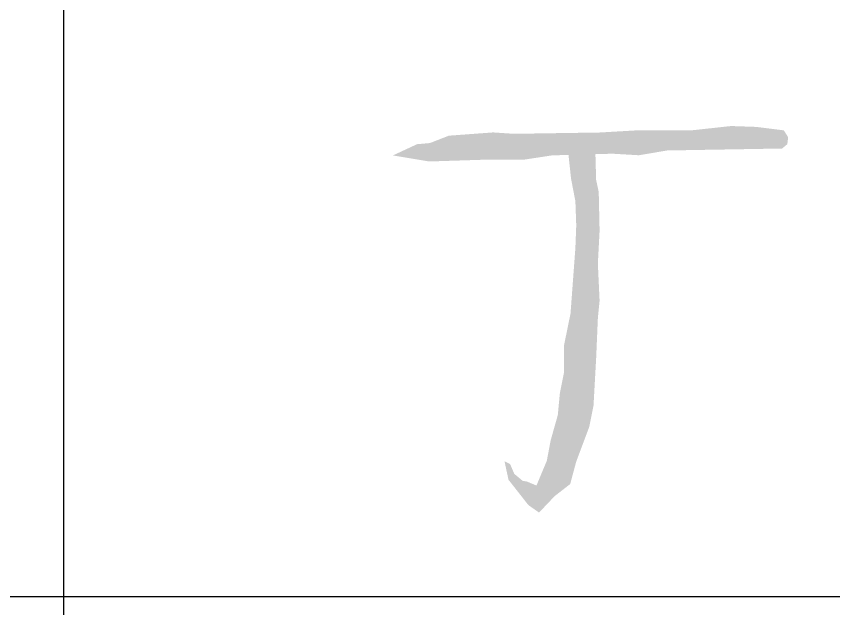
# Model space of a CAD drawing. Extents: x 4924227 to 5052693, y -485691 to -238224.
# Drawn here: x 5024079 to 5024976, y -418801 to -418150 of the extents above; entities that cross this region are included whole.
import ezdxf

# ---------------------------------------------------------------- set-up
doc = ezdxf.new("R2010")
doc.units = 0
doc.header["$LTSCALE"] = 1000
doc.header["$MEASUREMENT"] = 0
doc.layers.get('0').update_dxf_attribs({"linetype": 'CONTINUOUS'})
doc.layers.add('HATCH', color=8, linetype='CONTINUOUS')

msp = doc.modelspace()

# ---------------------------------------------------------------- hatches: boundary and pattern name
at = {"layer": 'HATCH'}
h = msp.add_hatch(color=0, dxfattribs=at)
h.paths.add_polyline_path([(5024926.51, -418283.21), (5024921.76, -418275.62), (5024891.37, -418271.82), (5024863.83, -418270.87), (5024820.15, -418275.62), (5024760.33, -418275.62), (5024719.54, -418277.97), (5024687.21, -418278.46), (5024625.49, -418279.41), (5024602.59, -418277.88), (5024581.81, -418279.41), (5024553.97, -418281.47), (5024533.18, -418289.57), (5024519.14, -418290.8), (5024492.55, -418303.13), (5024532.43, -418309.78), (5024591.31, -418307.88), (5024635.94, -418307.88), (5024667.27, -418303.08), (5024699.56, -418302.18), (5024733.74, -418301.24), (5024762.52, -418302.95), (5024772.68, -418301.24), (5024793.54, -418297.72), (5024834.37, -418297.01), (5024864.78, -418296.49), (5024919.86, -418295.54), (5024925.56, -418290.8)])
h.paths.add_polyline_path([(5024714.9, -418301.76), (5024699.56, -418302.18), (5024685.33, -418302.58), (5024688.16, -418328.75), (5024692.91, -418353.42), (5024693.86, -418379.99), (5024692.91, -418404.66), (5024691.01, -418430.28), (5024687.57, -418476.66), (5024680.57, -418510.94), (5024680.35, -418541.75), (5024675.86, -418564.19), (5024673.61, -418588.14), (5024665.81, -418615.76), (5024661.55, -418638.29), (5024653.26, -418658.17), (5024647.59, -418671.77), (5024641.27, -418686.94), (5024653.01, -418695.22), (5024670.1, -418677.19), (5024687.19, -418663.91), (5024693.84, -418639.24), (5024708.08, -418601.28), (5024712.83, -418577.56), (5024715.68, -418526.32), (5024717.58, -418481.73), (5024719.48, -418462.75), (5024717.58, -418421.95), (5024719.48, -418385.89), (5024718.53, -418343.19), (5024715.68, -418329.91)])
h.paths.add_polyline_path([(5024650.19, -418665.53), (5024639.68, -418661.15), (5024635.07, -418660.38), (5024625.85, -418652.7), (5024621.24, -418641.95), (5024615.09, -418638.88), (5024619.48, -418659.18), (5024625.85, -418667.29), (5024641.27, -418686.94), (5024647.59, -418671.77)])

# ---------------------------------------------------------------- linework, layer by layer
for p, q in [((5024131.48, -420737.32), (5024131.48, -417487.32)), ((5024131.48, -420737.32), (5024131.48, -417487.32)), ((5024131.48, -420737.32), (5024131.48, -417487.32)), ((5022551.48, -418787.32), (5028051.48, -418787.32))]:
    msp.add_line(p, q)

doc.saveas('drawing.dxf')
